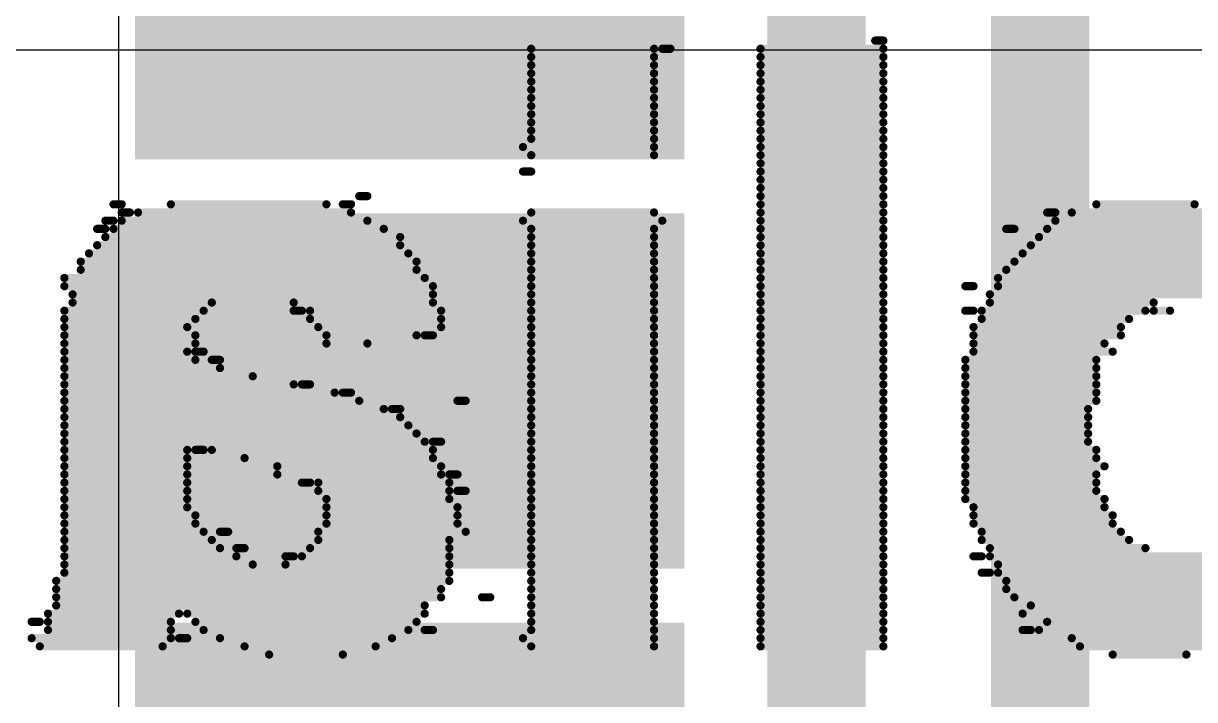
# Model space of a CAD drawing. Header units: inches. Extents: x -5 to 247, y -53 to 67.
# Drawn here: x 22.413 to 26.045, y -20.943 to -18.846 of the extents above; entities that cross this region are included whole.
import ezdxf

# ---------------------------------------------------------------- set-up
doc = ezdxf.new("R2010")
doc.units = ezdxf.units.IN
for name, color, linetype in [('Bottom Layer', 5, 'Continuous'), ('Bottom Overlay', 54, 'Continuous'), ('Top Layer', 1, 'Continuous'), ('Top Paste', 8, 'Continuous'), ('Top Solder', 216, 'Continuous')]:
    doc.layers.add(name, color=color, linetype=linetype)

# ---------------------------------------------------------------- blocks, each defined once
blk = doc.blocks.new('38_SMD_M______72')
at = {"layer": 'Top Layer'}
for points in [[(-2.35, -9.63), (-2.35, -8.13), (-1.45, -8.13), (-1.45, -9.63)], [(-1.08, -9.63), (-1.08, -8.13), (-0.18, -8.13), (-0.18, -9.63)], [(0.19, -9.63), (0.19, -8.13), (1.09, -8.13), (1.09, -9.63)]]:
    blk.add_hatch(color=1, dxfattribs=at).paths.add_polyline_path(points)
at = {"layer": 'Top Paste'}
for points in [[(-2.35, -9.63), (-2.35, -8.13), (-1.45, -8.13), (-1.45, -9.63)], [(-1.08, -9.63), (-1.08, -8.13), (-0.18, -8.13), (-0.18, -9.63)], [(0.19, -9.63), (0.19, -8.13), (1.09, -8.13), (1.09, -9.63)]]:
    blk.add_hatch(color=8, dxfattribs=at).paths.add_polyline_path(points)
at = {"layer": 'Top Solder'}
for points in [[(-2.4516, -9.7316), (-2.4516, -8.0284), (-1.3484, -8.0284), (-1.3484, -9.7316)], [(-1.1816, -9.7316), (-1.1816, -8.0284), (-0.0784, -8.0284), (-0.0784, -9.7316)], [(0.0884, -9.7316), (0.0884, -8.0284), (1.1916, -8.0284), (1.1916, -9.7316)]]:
    blk.add_hatch(color=216, dxfattribs=at).paths.add_polyline_path(points)

msp = doc.modelspace()

# ---------------------------------------------------------------- linework, layer by layer
at = {"layer": 'Bottom Layer'}
msp.add_line((20.8785, -18.928), (27.3733, -18.928), dxfattribs=at)
at = {"layer": 'Bottom Overlay', "const_width": 0.0254}
for points in [[(25.0547, -18.8988), (25.0801, -18.8988)], [(23.9879, -18.9242), (24.3689, -18.9242)], [(24.3943, -18.9242), (24.4197, -18.9242)], [(24.6991, -18.9242), (25.0801, -18.9242)], [(23.9879, -18.9496), (24.3689, -18.9496)], [(24.6991, -18.9496), (25.0801, -18.9496)], [(23.9879, -18.975), (24.3689, -18.975)], [(23.9879, -19.0004), (24.3689, -19.0004)], [(24.6991, -18.975), (25.0801, -18.975)], [(24.6991, -19.0004), (25.0801, -19.0004)], [(23.9879, -19.0258), (24.3689, -19.0258)], [(24.6991, -19.0258), (25.0801, -19.0258)], [(23.9879, -19.0512), (24.3689, -19.0512)], [(23.9879, -19.0766), (24.3689, -19.0766)], [(24.6991, -19.0512), (25.0801, -19.0512)], [(24.6991, -19.0766), (25.0801, -19.0766)], [(23.9879, -19.102), (24.3689, -19.102)], [(24.6991, -19.102), (25.0801, -19.102)], [(23.9879, -19.1274), (24.3689, -19.1274)], [(23.9879, -19.1528), (24.3689, -19.1528)], [(24.6991, -19.1274), (25.0801, -19.1274)], [(24.6991, -19.1528), (25.0801, -19.1528)], [(23.9879, -19.1782), (24.3689, -19.1782)], [(24.6991, -19.1782), (25.0801, -19.1782)], [(23.9879, -19.2036), (24.3689, -19.2036)], [(24.6991, -19.2036), (25.0801, -19.2036)], [(23.9625, -19.229), (24.3689, -19.229)], [(23.9879, -19.2544), (24.3689, -19.2544)], [(24.6991, -19.229), (25.0801, -19.229)], [(24.6991, -19.2544), (25.0801, -19.2544)], [(24.6991, -19.2798), (25.0801, -19.2798)], [(23.9625, -19.3052), (23.9879, -19.3052)], [(24.6991, -19.3052), (25.0801, -19.3052)], [(24.6991, -19.3306), (25.0801, -19.3306)], [(24.6991, -19.356), (25.0801, -19.356)], [(22.6925, -19.4068), (22.7179, -19.4068)], [(22.8703, -19.4068), (23.3529, -19.4068)], [(23.4037, -19.4068), (23.4291, -19.4068)], [(23.4545, -19.3814), (23.4799, -19.3814)], [(24.6991, -19.3814), (25.0801, -19.3814)], [(24.6991, -19.4068), (25.0801, -19.4068)], [(25.7405, -19.4068), (26.0453, -19.4068)], [(22.7179, -19.4322), (22.7433, -19.4322)], [(22.7687, -19.4322), (23.4291, -19.4322)], [(23.9879, -19.4322), (24.3689, -19.4322)], [(24.6991, -19.4322), (25.0801, -19.4322)], [(25.5881, -19.4322), (25.6135, -19.4322)], [(25.6643, -19.4322), (26.1215, -19.4322)], [(22.6671, -19.4576), (22.6925, -19.4576)], [(22.7179, -19.4576), (23.4799, -19.4576)], [(23.9625, -19.4576), (24.3943, -19.4576)], [(24.6991, -19.4576), (25.0801, -19.4576)], [(25.6135, -19.4576), (26.1723, -19.4576)], [(22.6417, -19.483), (22.6671, -19.483)], [(22.6671, -19.5084), (23.5815, -19.5084)], [(22.6925, -19.483), (23.5307, -19.483)], [(23.9879, -19.483), (24.3689, -19.483)], [(23.9879, -19.5084), (24.3689, -19.5084)], [(24.6991, -19.483), (25.0801, -19.483)], [(24.6991, -19.5084), (25.0801, -19.5084)], [(25.4611, -19.483), (25.4865, -19.483)], [(25.5627, -19.5084), (26.2231, -19.5084)], [(25.5881, -19.483), (26.1977, -19.483)], [(22.6417, -19.5338), (23.5815, -19.5338)], [(23.9879, -19.5338), (24.3689, -19.5338)], [(24.6991, -19.5338), (25.0801, -19.5338)], [(25.5373, -19.5338), (26.2739, -19.5338)], [(22.5909, -19.5846), (23.6323, -19.5846)], [(22.6163, -19.5592), (23.6069, -19.5592)], [(23.9879, -19.5592), (24.3689, -19.5592)], [(23.9879, -19.5846), (24.3689, -19.5846)], [(24.6991, -19.5592), (25.0801, -19.5592)], [(24.6991, -19.5846), (25.0801, -19.5846)], [(25.4865, -19.5846), (26.6549, -19.5846)], [(25.5119, -19.5592), (26.6549, -19.5592)], [(22.5909, -19.61), (23.6323, -19.61)], [(23.9879, -19.61), (24.3689, -19.61)], [(24.6991, -19.61), (25.0801, -19.61)], [(25.4611, -19.61), (26.6549, -19.61)], [(22.5401, -19.6354), (23.6577, -19.6354)], [(22.5401, -19.6608), (23.6831, -19.6608)], [(23.9879, -19.6354), (24.3689, -19.6354)], [(23.9879, -19.6608), (24.3689, -19.6608)], [(24.6991, -19.6354), (25.0801, -19.6354)], [(24.6991, -19.6608), (25.0801, -19.6608)], [(25.3341, -19.6608), (25.3595, -19.6608)], [(25.4357, -19.6354), (26.6549, -19.6354)], [(25.4357, -19.6608), (26.6549, -19.6608)], [(22.5655, -19.6862), (23.6831, -19.6862)], [(23.9879, -19.6862), (24.3689, -19.6862)], [(24.6991, -19.6862), (25.0801, -19.6862)], [(25.4103, -19.6862), (26.6549, -19.6862)], [(22.5655, -19.7116), (22.9973, -19.7116)], [(23.2513, -19.7116), (23.6831, -19.7116)], [(23.9879, -19.7116), (24.3689, -19.7116)], [(24.6991, -19.7116), (25.0801, -19.7116)], [(25.4103, -19.7116), (25.9183, -19.7116)], [(22.5401, -19.737), (22.9719, -19.737)], [(22.5401, -19.7624), (22.9465, -19.7624)], [(23.2513, -19.737), (23.2767, -19.737)], [(23.3021, -19.737), (23.7085, -19.737)], [(23.3021, -19.7624), (23.7085, -19.7624)], [(23.9879, -19.737), (24.3689, -19.737)], [(23.9879, -19.7624), (24.3689, -19.7624)], [(24.6991, -19.737), (25.0801, -19.737)], [(24.6991, -19.7624), (25.0801, -19.7624)], [(25.3341, -19.737), (25.3595, -19.737)], [(25.3849, -19.737), (25.8929, -19.737)], [(25.3849, -19.7624), (25.8421, -19.7624)], [(25.9183, -19.737), (25.9691, -19.737)], [(22.5401, -19.7878), (22.9211, -19.7878)], [(23.3275, -19.7878), (23.7085, -19.7878)], [(23.9879, -19.7878), (24.3689, -19.7878)], [(24.6991, -19.7878), (25.0801, -19.7878)], [(25.3595, -19.7878), (25.8167, -19.7878)], [(22.5401, -19.8132), (22.9465, -19.8132)], [(22.5401, -19.8386), (22.9465, -19.8386)], [(23.3529, -19.8132), (23.6323, -19.8132)], [(23.3529, -19.8386), (23.4799, -19.8386)], [(23.6577, -19.8132), (23.6831, -19.8132)], [(23.9879, -19.8132), (24.3689, -19.8132)], [(23.9879, -19.8386), (24.3689, -19.8386)], [(24.6991, -19.8132), (25.0801, -19.8132)], [(24.6991, -19.8386), (25.0801, -19.8386)], [(25.3595, -19.8132), (25.8167, -19.8132)], [(25.3595, -19.8386), (25.7659, -19.8386)], [(22.5401, -19.864), (22.9211, -19.864)], [(22.9465, -19.864), (22.9719, -19.864)], [(23.9879, -19.864), (24.3689, -19.864)], [(24.6991, -19.864), (25.0801, -19.864)], [(25.3595, -19.864), (25.7913, -19.864)], [(22.5401, -19.8894), (22.9465, -19.8894)], [(22.5401, -19.9148), (23.0227, -19.9148)], [(22.9973, -19.8894), (23.0227, -19.8894)], [(23.9879, -19.8894), (24.3689, -19.8894)], [(23.9879, -19.9148), (24.3689, -19.9148)], [(24.6991, -19.8894), (25.0801, -19.8894)], [(24.6991, -19.9148), (25.0801, -19.9148)], [(25.3341, -19.8894), (25.7405, -19.8894)], [(25.3341, -19.9148), (25.7405, -19.9148)], [(22.5401, -19.9402), (23.1243, -19.9402)], [(23.9879, -19.9402), (24.3689, -19.9402)], [(24.6991, -19.9402), (25.0801, -19.9402)], [(25.3341, -19.9402), (25.7405, -19.9402)], [(22.5401, -19.9656), (23.2513, -19.9656)], [(23.2767, -19.9656), (23.3021, -19.9656)], [(23.9879, -19.9656), (24.3689, -19.9656)], [(24.6991, -19.9656), (25.0801, -19.9656)], [(25.3341, -19.9656), (25.7405, -19.9656)], [(22.5401, -19.991), (23.3783, -19.991)], [(22.5401, -20.0164), (23.4545, -20.0164)], [(23.4037, -19.991), (23.4291, -19.991)], [(23.7593, -20.0164), (23.7847, -20.0164)], [(23.9879, -19.991), (24.3689, -19.991)], [(23.9879, -20.0164), (24.3689, -20.0164)], [(24.6991, -19.991), (25.0801, -19.991)], [(24.6991, -20.0164), (25.0801, -20.0164)], [(25.3341, -19.991), (25.7405, -19.991)], [(25.3341, -20.0164), (25.7405, -20.0164)], [(22.5401, -20.0418), (23.5307, -20.0418)], [(23.5561, -20.0418), (23.5815, -20.0418)], [(23.9879, -20.0418), (24.3689, -20.0418)], [(24.6991, -20.0418), (25.0801, -20.0418)], [(25.3341, -20.0418), (25.7151, -20.0418)], [(22.5401, -20.0672), (23.5815, -20.0672)], [(22.5401, -20.0926), (23.6069, -20.0926)], [(23.9879, -20.0672), (24.3689, -20.0672)], [(23.9879, -20.0926), (24.3689, -20.0926)], [(24.6991, -20.0672), (25.0801, -20.0672)], [(24.6991, -20.0926), (25.0801, -20.0926)], [(25.3341, -20.0672), (25.7151, -20.0672)], [(25.3341, -20.0926), (25.7151, -20.0926)], [(22.5401, -20.118), (23.6323, -20.118)], [(23.9879, -20.118), (24.3689, -20.118)], [(24.6991, -20.118), (25.0801, -20.118)], [(25.3341, -20.118), (25.7151, -20.118)], [(22.5401, -20.1434), (23.6577, -20.1434)], [(22.5401, -20.1688), (22.9211, -20.1688)], [(22.9465, -20.1688), (22.9719, -20.1688)], [(22.9973, -20.1688), (23.6831, -20.1688)], [(23.6831, -20.1434), (23.7085, -20.1434)], [(23.9879, -20.1434), (24.3689, -20.1434)], [(23.9879, -20.1688), (24.3689, -20.1688)], [(24.6991, -20.1434), (25.0801, -20.1434)], [(24.6991, -20.1688), (25.0801, -20.1688)], [(25.3341, -20.1434), (25.7151, -20.1434)], [(25.3341, -20.1688), (25.7405, -20.1688)], [(22.5401, -20.1942), (22.9211, -20.1942)], [(23.0989, -20.1942), (23.6831, -20.1942)], [(23.9879, -20.1942), (24.3689, -20.1942)], [(24.6991, -20.1942), (25.0801, -20.1942)], [(25.3341, -20.1942), (25.7405, -20.1942)], [(22.5401, -20.2196), (22.9211, -20.2196)], [(23.2005, -20.2196), (23.7085, -20.2196)], [(23.9879, -20.2196), (24.3689, -20.2196)], [(24.6991, -20.2196), (25.0801, -20.2196)], [(25.3341, -20.2196), (25.7659, -20.2196)], [(22.5401, -20.245), (22.9211, -20.245)], [(22.5401, -20.2704), (22.9211, -20.2704)], [(23.2005, -20.245), (23.7085, -20.245)], [(23.2767, -20.2704), (23.3021, -20.2704)], [(23.3275, -20.2704), (23.7339, -20.2704)], [(23.7339, -20.245), (23.7593, -20.245)], [(23.9879, -20.245), (24.3689, -20.245)], [(23.9879, -20.2704), (24.3689, -20.2704)], [(24.6991, -20.245), (25.0801, -20.245)], [(24.6991, -20.2704), (25.0801, -20.2704)], [(25.3341, -20.245), (25.7405, -20.245)], [(25.3341, -20.2704), (25.7405, -20.2704)], [(22.5401, -20.2958), (22.9211, -20.2958)], [(23.3275, -20.2958), (23.7339, -20.2958)], [(23.7593, -20.2958), (23.7847, -20.2958)], [(23.9879, -20.2958), (24.3689, -20.2958)], [(24.6991, -20.2958), (25.0801, -20.2958)], [(25.3341, -20.2958), (25.7405, -20.2958)], [(22.5401, -20.3212), (22.9211, -20.3212)], [(22.5401, -20.3466), (22.9211, -20.3466)], [(23.3529, -20.3212), (23.7339, -20.3212)], [(23.3529, -20.3466), (23.7593, -20.3466)], [(23.9879, -20.3212), (24.3689, -20.3212)], [(23.9879, -20.3466), (24.3689, -20.3466)], [(24.6991, -20.3212), (25.0801, -20.3212)], [(24.6991, -20.3466), (25.0801, -20.3466)], [(25.3341, -20.3212), (25.7659, -20.3212)], [(25.3595, -20.3466), (25.7659, -20.3466)], [(22.5401, -20.372), (22.9465, -20.372)], [(23.3529, -20.372), (23.7593, -20.372)], [(23.9879, -20.372), (24.3689, -20.372)], [(24.6991, -20.372), (25.0801, -20.372)], [(25.3595, -20.372), (25.7913, -20.372)], [(22.5401, -20.3974), (22.9465, -20.3974)], [(22.5401, -20.4228), (22.9719, -20.4228)], [(23.0227, -20.4228), (23.0481, -20.4228)], [(23.3275, -20.4228), (23.7847, -20.4228)], [(23.3529, -20.3974), (23.7593, -20.3974)], [(23.9879, -20.3974), (24.3689, -20.3974)], [(23.9879, -20.4228), (24.3689, -20.4228)], [(24.6991, -20.3974), (25.0801, -20.3974)], [(24.6991, -20.4228), (25.0801, -20.4228)], [(25.3595, -20.3974), (25.7913, -20.3974)], [(25.3849, -20.4228), (25.8167, -20.4228)], [(22.5401, -20.4482), (22.9973, -20.4482)], [(23.3275, -20.4482), (23.7339, -20.4482)], [(23.9879, -20.4482), (24.3689, -20.4482)], [(24.6991, -20.4482), (25.0801, -20.4482)], [(25.3849, -20.4482), (25.8421, -20.4482)], [(22.5401, -20.4736), (23.0227, -20.4736)], [(23.0735, -20.4736), (23.0989, -20.4736)], [(23.3021, -20.4736), (23.7339, -20.4736)], [(23.9879, -20.4736), (24.3689, -20.4736)], [(24.6991, -20.4736), (25.0801, -20.4736)], [(25.4103, -20.4736), (25.8929, -20.4736)], [(22.5401, -20.499), (23.0735, -20.499)], [(22.5401, -20.5244), (23.1243, -20.5244)], [(23.2259, -20.499), (23.2513, -20.499)], [(23.2259, -20.5244), (23.7339, -20.5244)], [(23.2767, -20.499), (23.7339, -20.499)], [(23.9879, -20.499), (24.3689, -20.499)], [(23.9879, -20.5244), (24.3689, -20.5244)], [(24.6991, -20.499), (25.0801, -20.499)], [(24.6991, -20.5244), (25.0801, -20.5244)], [(25.3595, -20.499), (25.3849, -20.499)], [(25.4103, -20.499), (26.6549, -20.499)], [(25.4357, -20.5244), (26.6549, -20.5244)], [(22.5401, -20.5498), (23.7339, -20.5498)], [(23.9879, -20.5498), (24.3689, -20.5498)], [(24.6991, -20.5498), (25.0801, -20.5498)], [(25.3849, -20.5498), (25.4103, -20.5498)], [(25.4357, -20.5498), (26.6549, -20.5498)], [(22.5147, -20.5752), (23.7339, -20.5752)], [(22.5147, -20.6006), (23.7085, -20.6006)], [(23.9879, -20.5752), (24.3689, -20.5752)], [(23.9879, -20.6006), (24.3689, -20.6006)], [(24.6991, -20.5752), (25.0801, -20.5752)], [(24.6991, -20.6006), (25.0801, -20.6006)], [(25.4611, -20.5752), (26.6549, -20.5752)], [(25.4611, -20.6006), (26.6549, -20.6006)], [(22.5147, -20.626), (23.7085, -20.626)], [(23.8355, -20.626), (23.8609, -20.626)], [(23.9879, -20.626), (24.3689, -20.626)], [(24.6991, -20.626), (25.0801, -20.626)], [(25.4865, -20.626), (26.6549, -20.626)], [(22.4893, -20.6768), (22.8957, -20.6768)], [(22.5147, -20.6514), (23.6577, -20.6514)], [(22.9211, -20.6768), (23.6577, -20.6768)], [(23.9879, -20.6514), (24.3689, -20.6514)], [(23.9879, -20.6768), (24.3689, -20.6768)], [(24.6991, -20.6514), (25.0801, -20.6514)], [(24.6991, -20.6768), (25.0801, -20.6768)], [(25.5119, -20.6768), (26.2485, -20.6768)], [(25.5373, -20.6514), (26.6549, -20.6514)], [(22.4385, -20.7022), (22.4639, -20.7022)], [(22.4893, -20.7022), (22.8703, -20.7022)], [(22.9465, -20.7022), (23.6323, -20.7022)], [(23.9879, -20.7022), (24.3689, -20.7022)], [(24.6991, -20.7022), (25.0801, -20.7022)], [(25.5881, -20.7022), (26.2231, -20.7022)], [(22.4893, -20.7276), (22.8703, -20.7276)], [(22.9719, -20.7276), (23.6069, -20.7276)], [(23.6577, -20.7276), (23.6831, -20.7276)], [(23.9879, -20.7276), (24.3689, -20.7276)], [(24.6991, -20.7276), (25.0801, -20.7276)], [(25.5119, -20.7276), (25.5373, -20.7276)], [(25.5627, -20.7276), (26.1723, -20.7276)], [(22.4385, -20.753), (22.8703, -20.753)], [(22.4639, -20.7784), (22.8449, -20.7784)], [(22.8957, -20.753), (22.9211, -20.753)], [(23.0227, -20.753), (23.5561, -20.753)], [(23.0989, -20.7784), (23.5053, -20.7784)], [(23.9625, -20.753), (24.3689, -20.753)], [(23.9879, -20.7784), (24.3689, -20.7784)], [(24.6991, -20.753), (25.0801, -20.753)], [(24.6991, -20.7784), (25.0801, -20.7784)], [(25.6643, -20.753), (26.1469, -20.753)], [(25.6897, -20.7784), (26.0961, -20.7784)], [(23.1751, -20.8038), (23.4037, -20.8038)], [(25.7913, -20.8038), (26.0199, -20.8038)]]:
    msp.add_lwpolyline(points, dxfattribs=at)
at = {"layer": 'Bottom Overlay', "const_width": 0.0127}
for points in [[(25.0483, -18.8988, 1), (25.061, -18.8988, 1)], [(25.0737, -18.8988, 1), (25.0864, -18.8988, 1)], [(23.9815, -18.9242, 1), (23.9942, -18.9242, 1)], [(24.3625, -18.9242, 1), (24.3752, -18.9242, 1)], [(24.3879, -18.9242, 1), (24.4006, -18.9242, 1)], [(24.4133, -18.9242, 1), (24.426, -18.9242, 1)], [(24.6927, -18.9242, 1), (24.7054, -18.9242, 1)], [(25.0737, -18.9242, 1), (25.0864, -18.9242, 1)], [(23.9815, -18.9496, 1), (23.9942, -18.9496, 1)], [(24.3625, -18.9496, 1), (24.3752, -18.9496, 1)], [(24.6927, -18.9496, 1), (24.7054, -18.9496, 1)], [(25.0737, -18.9496, 1), (25.0864, -18.9496, 1)], [(23.9815, -18.975, 1), (23.9942, -18.975, 1)], [(23.9815, -19.0004, 1), (23.9942, -19.0004, 1)], [(24.3625, -18.975, 1), (24.3752, -18.975, 1)], [(24.3625, -19.0004, 1), (24.3752, -19.0004, 1)], [(24.6927, -18.975, 1), (24.7054, -18.975, 1)], [(24.6927, -19.0004, 1), (24.7054, -19.0004, 1)], [(25.0737, -18.975, 1), (25.0864, -18.975, 1)], [(25.0737, -19.0004, 1), (25.0864, -19.0004, 1)], [(23.9815, -19.0258, 1), (23.9942, -19.0258, 1)], [(24.3625, -19.0258, 1), (24.3752, -19.0258, 1)], [(24.6927, -19.0258, 1), (24.7054, -19.0258, 1)], [(25.0737, -19.0258, 1), (25.0864, -19.0258, 1)], [(23.9815, -19.0512, 1), (23.9942, -19.0512, 1)], [(23.9815, -19.0766, 1), (23.9942, -19.0766, 1)], [(24.3625, -19.0512, 1), (24.3752, -19.0512, 1)], [(24.3625, -19.0766, 1), (24.3752, -19.0766, 1)], [(24.6927, -19.0512, 1), (24.7054, -19.0512, 1)], [(24.6927, -19.0766, 1), (24.7054, -19.0766, 1)], [(25.0737, -19.0512, 1), (25.0864, -19.0512, 1)], [(25.0737, -19.0766, 1), (25.0864, -19.0766, 1)], [(23.9815, -19.102, 1), (23.9942, -19.102, 1)], [(24.3625, -19.102, 1), (24.3752, -19.102, 1)], [(24.6927, -19.102, 1), (24.7054, -19.102, 1)], [(25.0737, -19.102, 1), (25.0864, -19.102, 1)], [(23.9815, -19.1274, 1), (23.9942, -19.1274, 1)], [(23.9815, -19.1528, 1), (23.9942, -19.1528, 1)], [(24.3625, -19.1274, 1), (24.3752, -19.1274, 1)], [(24.3625, -19.1528, 1), (24.3752, -19.1528, 1)], [(24.6927, -19.1274, 1), (24.7054, -19.1274, 1)], [(24.6927, -19.1528, 1), (24.7054, -19.1528, 1)], [(25.0737, -19.1274, 1), (25.0864, -19.1274, 1)], [(25.0737, -19.1528, 1), (25.0864, -19.1528, 1)], [(23.9815, -19.1782, 1), (23.9942, -19.1782, 1)], [(24.3625, -19.1782, 1), (24.3752, -19.1782, 1)], [(24.6927, -19.1782, 1), (24.7054, -19.1782, 1)], [(25.0737, -19.1782, 1), (25.0864, -19.1782, 1)], [(23.9815, -19.2036, 1), (23.9942, -19.2036, 1)], [(24.3625, -19.2036, 1), (24.3752, -19.2036, 1)], [(24.6927, -19.2036, 1), (24.7054, -19.2036, 1)], [(25.0737, -19.2036, 1), (25.0864, -19.2036, 1)], [(23.9561, -19.229, 1), (23.9688, -19.229, 1)], [(23.9815, -19.2544, 1), (23.9942, -19.2544, 1)], [(24.3625, -19.229, 1), (24.3752, -19.229, 1)], [(24.3625, -19.2544, 1), (24.3752, -19.2544, 1)], [(24.6927, -19.229, 1), (24.7054, -19.229, 1)], [(24.6927, -19.2544, 1), (24.7054, -19.2544, 1)], [(25.0737, -19.229, 1), (25.0864, -19.229, 1)], [(25.0737, -19.2544, 1), (25.0864, -19.2544, 1)], [(24.6927, -19.2798, 1), (24.7054, -19.2798, 1)], [(25.0737, -19.2798, 1), (25.0864, -19.2798, 1)], [(23.9561, -19.3052, 1), (23.9688, -19.3052, 1)], [(23.9815, -19.3052, 1), (23.9942, -19.3052, 1)], [(24.6927, -19.3052, 1), (24.7054, -19.3052, 1)], [(24.6927, -19.3306, 1), (24.7054, -19.3306, 1)], [(25.0737, -19.3052, 1), (25.0864, -19.3052, 1)], [(25.0737, -19.3306, 1), (25.0864, -19.3306, 1)], [(24.6927, -19.356, 1), (24.7054, -19.356, 1)], [(25.0737, -19.356, 1), (25.0864, -19.356, 1)], [(22.6861, -19.4068, 1), (22.6988, -19.4068, 1)], [(22.7115, -19.4068, 1), (22.7242, -19.4068, 1)], [(22.8639, -19.4068, 1), (22.8766, -19.4068, 1)], [(23.3465, -19.4068, 1), (23.3592, -19.4068, 1)], [(23.3973, -19.4068, 1), (23.41, -19.4068, 1)], [(23.4227, -19.4068, 1), (23.4354, -19.4068, 1)], [(23.4481, -19.3814, 1), (23.4608, -19.3814, 1)], [(23.4735, -19.3814, 1), (23.4862, -19.3814, 1)], [(24.6927, -19.3814, 1), (24.7054, -19.3814, 1)], [(24.6927, -19.4068, 1), (24.7054, -19.4068, 1)], [(25.0737, -19.3814, 1), (25.0864, -19.3814, 1)], [(25.0737, -19.4068, 1), (25.0864, -19.4068, 1)], [(25.7341, -19.4068, 1), (25.7468, -19.4068, 1)], [(26.0389, -19.4068, 1), (26.0516, -19.4068, 1)], [(22.7115, -19.4322, 1), (22.7242, -19.4322, 1)], [(22.7369, -19.4322, 1), (22.7496, -19.4322, 1)], [(22.7623, -19.4322, 1), (22.775, -19.4322, 1)], [(23.4227, -19.4322, 1), (23.4354, -19.4322, 1)], [(23.9815, -19.4322, 1), (23.9942, -19.4322, 1)], [(24.3625, -19.4322, 1), (24.3752, -19.4322, 1)], [(24.6927, -19.4322, 1), (24.7054, -19.4322, 1)], [(25.0737, -19.4322, 1), (25.0864, -19.4322, 1)], [(25.5817, -19.4322, 1), (25.5944, -19.4322, 1)], [(25.6071, -19.4322, 1), (25.6198, -19.4322, 1)], [(25.6579, -19.4322, 1), (25.6706, -19.4322, 1)], [(22.6607, -19.4576, 1), (22.6734, -19.4576, 1)], [(22.6861, -19.4576, 1), (22.6988, -19.4576, 1)], [(22.7115, -19.4576, 1), (22.7242, -19.4576, 1)], [(23.4735, -19.4576, 1), (23.4862, -19.4576, 1)], [(23.9561, -19.4576, 1), (23.9688, -19.4576, 1)], [(24.3879, -19.4576, 1), (24.4006, -19.4576, 1)], [(24.6927, -19.4576, 1), (24.7054, -19.4576, 1)], [(25.0737, -19.4576, 1), (25.0864, -19.4576, 1)], [(25.6071, -19.4576, 1), (25.6198, -19.4576, 1)], [(22.6353, -19.483, 1), (22.648, -19.483, 1)], [(22.6607, -19.483, 1), (22.6734, -19.483, 1)], [(22.6607, -19.5084, 1), (22.6734, -19.5084, 1)], [(22.6861, -19.483, 1), (22.6988, -19.483, 1)], [(23.5243, -19.483, 1), (23.537, -19.483, 1)], [(23.5751, -19.5084, 1), (23.5878, -19.5084, 1)], [(23.9815, -19.483, 1), (23.9942, -19.483, 1)], [(23.9815, -19.5084, 1), (23.9942, -19.5084, 1)], [(24.3625, -19.483, 1), (24.3752, -19.483, 1)], [(24.3625, -19.5084, 1), (24.3752, -19.5084, 1)], [(24.6927, -19.483, 1), (24.7054, -19.483, 1)], [(24.6927, -19.5084, 1), (24.7054, -19.5084, 1)], [(25.0737, -19.483, 1), (25.0864, -19.483, 1)], [(25.0737, -19.5084, 1), (25.0864, -19.5084, 1)], [(25.4547, -19.483, 1), (25.4674, -19.483, 1)], [(25.4801, -19.483, 1), (25.4928, -19.483, 1)], [(25.5563, -19.5084, 1), (25.569, -19.5084, 1)], [(25.5817, -19.483, 1), (25.5944, -19.483, 1)], [(22.6353, -19.5338, 1), (22.648, -19.5338, 1)], [(23.5751, -19.5338, 1), (23.5878, -19.5338, 1)], [(23.9815, -19.5338, 1), (23.9942, -19.5338, 1)], [(24.3625, -19.5338, 1), (24.3752, -19.5338, 1)], [(24.6927, -19.5338, 1), (24.7054, -19.5338, 1)], [(25.0737, -19.5338, 1), (25.0864, -19.5338, 1)], [(25.5309, -19.5338, 1), (25.5436, -19.5338, 1)], [(22.5845, -19.5846, 1), (22.5972, -19.5846, 1)], [(22.6099, -19.5592, 1), (22.6226, -19.5592, 1)], [(23.6005, -19.5592, 1), (23.6132, -19.5592, 1)], [(23.6259, -19.5846, 1), (23.6386, -19.5846, 1)], [(23.9815, -19.5592, 1), (23.9942, -19.5592, 1)], [(23.9815, -19.5846, 1), (23.9942, -19.5846, 1)], [(24.3625, -19.5592, 1), (24.3752, -19.5592, 1)], [(24.3625, -19.5846, 1), (24.3752, -19.5846, 1)], [(24.6927, -19.5592, 1), (24.7054, -19.5592, 1)], [(24.6927, -19.5846, 1), (24.7054, -19.5846, 1)], [(25.0737, -19.5592, 1), (25.0864, -19.5592, 1)], [(25.0737, -19.5846, 1), (25.0864, -19.5846, 1)], [(25.4801, -19.5846, 1), (25.4928, -19.5846, 1)], [(25.5055, -19.5592, 1), (25.5182, -19.5592, 1)], [(22.5845, -19.61, 1), (22.5972, -19.61, 1)], [(23.6259, -19.61, 1), (23.6386, -19.61, 1)], [(23.9815, -19.61, 1), (23.9942, -19.61, 1)], [(24.3625, -19.61, 1), (24.3752, -19.61, 1)], [(24.6927, -19.61, 1), (24.7054, -19.61, 1)], [(25.0737, -19.61, 1), (25.0864, -19.61, 1)], [(25.4547, -19.61, 1), (25.4674, -19.61, 1)], [(22.5337, -19.6354, 1), (22.5464, -19.6354, 1)], [(22.5337, -19.6608, 1), (22.5464, -19.6608, 1)], [(23.6513, -19.6354, 1), (23.664, -19.6354, 1)], [(23.6767, -19.6608, 1), (23.6894, -19.6608, 1)], [(23.9815, -19.6354, 1), (23.9942, -19.6354, 1)], [(23.9815, -19.6608, 1), (23.9942, -19.6608, 1)], [(24.3625, -19.6354, 1), (24.3752, -19.6354, 1)], [(24.3625, -19.6608, 1), (24.3752, -19.6608, 1)], [(24.6927, -19.6354, 1), (24.7054, -19.6354, 1)], [(24.6927, -19.6608, 1), (24.7054, -19.6608, 1)], [(25.0737, -19.6354, 1), (25.0864, -19.6354, 1)], [(25.0737, -19.6608, 1), (25.0864, -19.6608, 1)], [(25.3277, -19.6608, 1), (25.3404, -19.6608, 1)], [(25.3531, -19.6608, 1), (25.3658, -19.6608, 1)], [(25.4293, -19.6354, 1), (25.442, -19.6354, 1)], [(25.4293, -19.6608, 1), (25.442, -19.6608, 1)], [(22.5591, -19.6862, 1), (22.5718, -19.6862, 1)], [(23.6767, -19.6862, 1), (23.6894, -19.6862, 1)], [(23.9815, -19.6862, 1), (23.9942, -19.6862, 1)], [(24.3625, -19.6862, 1), (24.3752, -19.6862, 1)], [(24.6927, -19.6862, 1), (24.7054, -19.6862, 1)], [(25.0737, -19.6862, 1), (25.0864, -19.6862, 1)], [(25.4039, -19.6862, 1), (25.4166, -19.6862, 1)], [(22.5591, -19.7116, 1), (22.5718, -19.7116, 1)], [(22.9909, -19.7116, 1), (23.0036, -19.7116, 1)], [(23.2449, -19.7116, 1), (23.2576, -19.7116, 1)], [(23.6767, -19.7116, 1), (23.6894, -19.7116, 1)], [(23.9815, -19.7116, 1), (23.9942, -19.7116, 1)], [(24.3625, -19.7116, 1), (24.3752, -19.7116, 1)], [(24.6927, -19.7116, 1), (24.7054, -19.7116, 1)], [(25.0737, -19.7116, 1), (25.0864, -19.7116, 1)], [(25.4039, -19.7116, 1), (25.4166, -19.7116, 1)], [(25.9119, -19.7116, 1), (25.9246, -19.7116, 1)], [(22.5337, -19.737, 1), (22.5464, -19.737, 1)], [(22.5337, -19.7624, 1), (22.5464, -19.7624, 1)], [(22.9401, -19.7624, 1), (22.9528, -19.7624, 1)], [(22.9655, -19.737, 1), (22.9782, -19.737, 1)], [(23.2449, -19.737, 1), (23.2576, -19.737, 1)], [(23.2703, -19.737, 1), (23.283, -19.737, 1)], [(23.2957, -19.737, 1), (23.3084, -19.737, 1)], [(23.2957, -19.7624, 1), (23.3084, -19.7624, 1)], [(23.7021, -19.737, 1), (23.7148, -19.737, 1)], [(23.7021, -19.7624, 1), (23.7148, -19.7624, 1)], [(23.9815, -19.737, 1), (23.9942, -19.737, 1)], [(23.9815, -19.7624, 1), (23.9942, -19.7624, 1)], [(24.3625, -19.737, 1), (24.3752, -19.737, 1)], [(24.3625, -19.7624, 1), (24.3752, -19.7624, 1)], [(24.6927, -19.737, 1), (24.7054, -19.737, 1)], [(24.6927, -19.7624, 1), (24.7054, -19.7624, 1)], [(25.0737, -19.737, 1), (25.0864, -19.737, 1)], [(25.0737, -19.7624, 1), (25.0864, -19.7624, 1)], [(25.3277, -19.737, 1), (25.3404, -19.737, 1)], [(25.3531, -19.737, 1), (25.3658, -19.737, 1)], [(25.3785, -19.737, 1), (25.3912, -19.737, 1)], [(25.3785, -19.7624, 1), (25.3912, -19.7624, 1)], [(25.8357, -19.7624, 1), (25.8484, -19.7624, 1)], [(25.8865, -19.737, 1), (25.8992, -19.737, 1)], [(25.9119, -19.737, 1), (25.9246, -19.737, 1)], [(25.9627, -19.737, 1), (25.9754, -19.737, 1)], [(22.5337, -19.7878, 1), (22.5464, -19.7878, 1)], [(22.9147, -19.7878, 1), (22.9274, -19.7878, 1)], [(23.3211, -19.7878, 1), (23.3338, -19.7878, 1)], [(23.7021, -19.7878, 1), (23.7148, -19.7878, 1)], [(23.9815, -19.7878, 1), (23.9942, -19.7878, 1)], [(24.3625, -19.7878, 1), (24.3752, -19.7878, 1)], [(24.6927, -19.7878, 1), (24.7054, -19.7878, 1)], [(25.0737, -19.7878, 1), (25.0864, -19.7878, 1)], [(25.3531, -19.7878, 1), (25.3658, -19.7878, 1)], [(25.8103, -19.7878, 1), (25.823, -19.7878, 1)], [(22.5337, -19.8132, 1), (22.5464, -19.8132, 1)], [(22.5337, -19.8386, 1), (22.5464, -19.8386, 1)], [(22.9401, -19.8132, 1), (22.9528, -19.8132, 1)], [(22.9401, -19.8386, 1), (22.9528, -19.8386, 1)], [(23.3465, -19.8132, 1), (23.3592, -19.8132, 1)], [(23.3465, -19.8386, 1), (23.3592, -19.8386, 1)], [(23.4735, -19.8386, 1), (23.4862, -19.8386, 1)], [(23.6259, -19.8132, 1), (23.6386, -19.8132, 1)], [(23.6513, -19.8132, 1), (23.664, -19.8132, 1)], [(23.6767, -19.8132, 1), (23.6894, -19.8132, 1)], [(23.9815, -19.8132, 1), (23.9942, -19.8132, 1)], [(23.9815, -19.8386, 1), (23.9942, -19.8386, 1)], [(24.3625, -19.8132, 1), (24.3752, -19.8132, 1)], [(24.3625, -19.8386, 1), (24.3752, -19.8386, 1)], [(24.6927, -19.8132, 1), (24.7054, -19.8132, 1)], [(24.6927, -19.8386, 1), (24.7054, -19.8386, 1)], [(25.0737, -19.8132, 1), (25.0864, -19.8132, 1)], [(25.0737, -19.8386, 1), (25.0864, -19.8386, 1)], [(25.3531, -19.8132, 1), (25.3658, -19.8132, 1)], [(25.3531, -19.8386, 1), (25.3658, -19.8386, 1)], [(25.7595, -19.8386, 1), (25.7722, -19.8386, 1)], [(25.8103, -19.8132, 1), (25.823, -19.8132, 1)], [(22.5337, -19.864, 1), (22.5464, -19.864, 1)], [(22.9147, -19.864, 1), (22.9274, -19.864, 1)], [(22.9401, -19.864, 1), (22.9528, -19.864, 1)], [(22.9655, -19.864, 1), (22.9782, -19.864, 1)], [(23.9815, -19.864, 1), (23.9942, -19.864, 1)], [(24.3625, -19.864, 1), (24.3752, -19.864, 1)], [(24.6927, -19.864, 1), (24.7054, -19.864, 1)], [(25.0737, -19.864, 1), (25.0864, -19.864, 1)], [(25.3531, -19.864, 1), (25.3658, -19.864, 1)], [(25.7849, -19.864, 1), (25.7976, -19.864, 1)], [(22.5337, -19.8894, 1), (22.5464, -19.8894, 1)], [(22.5337, -19.9148, 1), (22.5464, -19.9148, 1)], [(22.9401, -19.8894, 1), (22.9528, -19.8894, 1)], [(22.9909, -19.8894, 1), (23.0036, -19.8894, 1)], [(23.0163, -19.8894, 1), (23.029, -19.8894, 1)], [(23.0163, -19.9148, 1), (23.029, -19.9148, 1)], [(23.9815, -19.8894, 1), (23.9942, -19.8894, 1)], [(23.9815, -19.9148, 1), (23.9942, -19.9148, 1)], [(24.3625, -19.8894, 1), (24.3752, -19.8894, 1)], [(24.3625, -19.9148, 1), (24.3752, -19.9148, 1)], [(24.6927, -19.8894, 1), (24.7054, -19.8894, 1)], [(24.6927, -19.9148, 1), (24.7054, -19.9148, 1)], [(25.0737, -19.8894, 1), (25.0864, -19.8894, 1)], [(25.0737, -19.9148, 1), (25.0864, -19.9148, 1)], [(25.3277, -19.8894, 1), (25.3404, -19.8894, 1)], [(25.3277, -19.9148, 1), (25.3404, -19.9148, 1)], [(25.7341, -19.8894, 1), (25.7468, -19.8894, 1)], [(25.7341, -19.9148, 1), (25.7468, -19.9148, 1)], [(22.5337, -19.9402, 1), (22.5464, -19.9402, 1)], [(23.1179, -19.9402, 1), (23.1306, -19.9402, 1)], [(23.9815, -19.9402, 1), (23.9942, -19.9402, 1)], [(24.3625, -19.9402, 1), (24.3752, -19.9402, 1)], [(24.6927, -19.9402, 1), (24.7054, -19.9402, 1)], [(25.0737, -19.9402, 1), (25.0864, -19.9402, 1)], [(25.3277, -19.9402, 1), (25.3404, -19.9402, 1)], [(25.7341, -19.9402, 1), (25.7468, -19.9402, 1)], [(22.5337, -19.9656, 1), (22.5464, -19.9656, 1)], [(23.2449, -19.9656, 1), (23.2576, -19.9656, 1)], [(23.2703, -19.9656, 1), (23.283, -19.9656, 1)], [(23.2957, -19.9656, 1), (23.3084, -19.9656, 1)], [(23.9815, -19.9656, 1), (23.9942, -19.9656, 1)], [(24.3625, -19.9656, 1), (24.3752, -19.9656, 1)], [(24.6927, -19.9656, 1), (24.7054, -19.9656, 1)], [(25.0737, -19.9656, 1), (25.0864, -19.9656, 1)], [(25.3277, -19.9656, 1), (25.3404, -19.9656, 1)], [(25.7341, -19.9656, 1), (25.7468, -19.9656, 1)], [(22.5337, -19.991, 1), (22.5464, -19.991, 1)], [(22.5337, -20.0164, 1), (22.5464, -20.0164, 1)], [(23.3719, -19.991, 1), (23.3846, -19.991, 1)], [(23.3973, -19.991, 1), (23.41, -19.991, 1)], [(23.4227, -19.991, 1), (23.4354, -19.991, 1)], [(23.4481, -20.0164, 1), (23.4608, -20.0164, 1)], [(23.7529, -20.0164, 1), (23.7656, -20.0164, 1)], [(23.7783, -20.0164, 1), (23.791, -20.0164, 1)], [(23.9815, -19.991, 1), (23.9942, -19.991, 1)], [(23.9815, -20.0164, 1), (23.9942, -20.0164, 1)], [(24.3625, -19.991, 1), (24.3752, -19.991, 1)], [(24.3625, -20.0164, 1), (24.3752, -20.0164, 1)], [(24.6927, -19.991, 1), (24.7054, -19.991, 1)], [(24.6927, -20.0164, 1), (24.7054, -20.0164, 1)], [(25.0737, -19.991, 1), (25.0864, -19.991, 1)], [(25.0737, -20.0164, 1), (25.0864, -20.0164, 1)], [(25.3277, -19.991, 1), (25.3404, -19.991, 1)], [(25.3277, -20.0164, 1), (25.3404, -20.0164, 1)], [(25.7341, -19.991, 1), (25.7468, -19.991, 1)], [(25.7341, -20.0164, 1), (25.7468, -20.0164, 1)], [(22.5337, -20.0418, 1), (22.5464, -20.0418, 1)], [(23.5243, -20.0418, 1), (23.537, -20.0418, 1)], [(23.5497, -20.0418, 1), (23.5624, -20.0418, 1)], [(23.5751, -20.0418, 1), (23.5878, -20.0418, 1)], [(23.9815, -20.0418, 1), (23.9942, -20.0418, 1)], [(24.3625, -20.0418, 1), (24.3752, -20.0418, 1)], [(24.6927, -20.0418, 1), (24.7054, -20.0418, 1)], [(25.0737, -20.0418, 1), (25.0864, -20.0418, 1)], [(25.3277, -20.0418, 1), (25.3404, -20.0418, 1)], [(25.7087, -20.0418, 1), (25.7214, -20.0418, 1)], [(22.5337, -20.0672, 1), (22.5464, -20.0672, 1)], [(22.5337, -20.0926, 1), (22.5464, -20.0926, 1)], [(23.5751, -20.0672, 1), (23.5878, -20.0672, 1)], [(23.6005, -20.0926, 1), (23.6132, -20.0926, 1)], [(23.9815, -20.0672, 1), (23.9942, -20.0672, 1)], [(23.9815, -20.0926, 1), (23.9942, -20.0926, 1)], [(24.3625, -20.0672, 1), (24.3752, -20.0672, 1)], [(24.3625, -20.0926, 1), (24.3752, -20.0926, 1)], [(24.6927, -20.0672, 1), (24.7054, -20.0672, 1)], [(24.6927, -20.0926, 1), (24.7054, -20.0926, 1)], [(25.0737, -20.0672, 1), (25.0864, -20.0672, 1)], [(25.0737, -20.0926, 1), (25.0864, -20.0926, 1)], [(25.3277, -20.0672, 1), (25.3404, -20.0672, 1)], [(25.3277, -20.0926, 1), (25.3404, -20.0926, 1)], [(25.7087, -20.0672, 1), (25.7214, -20.0672, 1)], [(25.7087, -20.0926, 1), (25.7214, -20.0926, 1)], [(22.5337, -20.118, 1), (22.5464, -20.118, 1)], [(23.6259, -20.118, 1), (23.6386, -20.118, 1)], [(23.9815, -20.118, 1), (23.9942, -20.118, 1)], [(24.3625, -20.118, 1), (24.3752, -20.118, 1)], [(24.6927, -20.118, 1), (24.7054, -20.118, 1)], [(25.0737, -20.118, 1), (25.0864, -20.118, 1)], [(25.3277, -20.118, 1), (25.3404, -20.118, 1)], [(25.7087, -20.118, 1), (25.7214, -20.118, 1)], [(22.5337, -20.1434, 1), (22.5464, -20.1434, 1)], [(22.5337, -20.1688, 1), (22.5464, -20.1688, 1)], [(22.9147, -20.1688, 1), (22.9274, -20.1688, 1)], [(22.9401, -20.1688, 1), (22.9528, -20.1688, 1)], [(22.9655, -20.1688, 1), (22.9782, -20.1688, 1)], [(22.9909, -20.1688, 1), (23.0036, -20.1688, 1)], [(23.6513, -20.1434, 1), (23.664, -20.1434, 1)], [(23.6767, -20.1434, 1), (23.6894, -20.1434, 1)], [(23.6767, -20.1688, 1), (23.6894, -20.1688, 1)], [(23.7021, -20.1434, 1), (23.7148, -20.1434, 1)], [(23.9815, -20.1434, 1), (23.9942, -20.1434, 1)], [(23.9815, -20.1688, 1), (23.9942, -20.1688, 1)], [(24.3625, -20.1434, 1), (24.3752, -20.1434, 1)], [(24.3625, -20.1688, 1), (24.3752, -20.1688, 1)], [(24.6927, -20.1434, 1), (24.7054, -20.1434, 1)], [(24.6927, -20.1688, 1), (24.7054, -20.1688, 1)], [(25.0737, -20.1434, 1), (25.0864, -20.1434, 1)], [(25.0737, -20.1688, 1), (25.0864, -20.1688, 1)], [(25.3277, -20.1434, 1), (25.3404, -20.1434, 1)], [(25.3277, -20.1688, 1), (25.3404, -20.1688, 1)], [(25.7087, -20.1434, 1), (25.7214, -20.1434, 1)], [(25.7341, -20.1688, 1), (25.7468, -20.1688, 1)], [(22.5337, -20.1942, 1), (22.5464, -20.1942, 1)], [(22.9147, -20.1942, 1), (22.9274, -20.1942, 1)], [(23.0925, -20.1942, 1), (23.1052, -20.1942, 1)], [(23.6767, -20.1942, 1), (23.6894, -20.1942, 1)], [(23.9815, -20.1942, 1), (23.9942, -20.1942, 1)], [(24.3625, -20.1942, 1), (24.3752, -20.1942, 1)], [(24.6927, -20.1942, 1), (24.7054, -20.1942, 1)], [(25.0737, -20.1942, 1), (25.0864, -20.1942, 1)], [(25.3277, -20.1942, 1), (25.3404, -20.1942, 1)], [(25.7341, -20.1942, 1), (25.7468, -20.1942, 1)], [(22.5337, -20.2196, 1), (22.5464, -20.2196, 1)], [(22.9147, -20.2196, 1), (22.9274, -20.2196, 1)], [(23.1941, -20.2196, 1), (23.2068, -20.2196, 1)], [(23.7021, -20.2196, 1), (23.7148, -20.2196, 1)], [(23.9815, -20.2196, 1), (23.9942, -20.2196, 1)], [(24.3625, -20.2196, 1), (24.3752, -20.2196, 1)], [(24.6927, -20.2196, 1), (24.7054, -20.2196, 1)], [(25.0737, -20.2196, 1), (25.0864, -20.2196, 1)], [(25.3277, -20.2196, 1), (25.3404, -20.2196, 1)], [(25.7595, -20.2196, 1), (25.7722, -20.2196, 1)], [(22.5337, -20.245, 1), (22.5464, -20.245, 1)], [(22.5337, -20.2704, 1), (22.5464, -20.2704, 1)], [(22.9147, -20.245, 1), (22.9274, -20.245, 1)], [(22.9147, -20.2704, 1), (22.9274, -20.2704, 1)], [(23.1941, -20.245, 1), (23.2068, -20.245, 1)], [(23.2703, -20.2704, 1), (23.283, -20.2704, 1)], [(23.2957, -20.2704, 1), (23.3084, -20.2704, 1)], [(23.3211, -20.2704, 1), (23.3338, -20.2704, 1)], [(23.7021, -20.245, 1), (23.7148, -20.245, 1)], [(23.7275, -20.245, 1), (23.7402, -20.245, 1)], [(23.7275, -20.2704, 1), (23.7402, -20.2704, 1)], [(23.7529, -20.245, 1), (23.7656, -20.245, 1)], [(23.9815, -20.245, 1), (23.9942, -20.245, 1)], [(23.9815, -20.2704, 1), (23.9942, -20.2704, 1)], [(24.3625, -20.245, 1), (24.3752, -20.245, 1)], [(24.3625, -20.2704, 1), (24.3752, -20.2704, 1)], [(24.6927, -20.245, 1), (24.7054, -20.245, 1)], [(24.6927, -20.2704, 1), (24.7054, -20.2704, 1)], [(25.0737, -20.245, 1), (25.0864, -20.245, 1)], [(25.0737, -20.2704, 1), (25.0864, -20.2704, 1)], [(25.3277, -20.245, 1), (25.3404, -20.245, 1)], [(25.3277, -20.2704, 1), (25.3404, -20.2704, 1)], [(25.7341, -20.245, 1), (25.7468, -20.245, 1)], [(25.7341, -20.2704, 1), (25.7468, -20.2704, 1)], [(22.5337, -20.2958, 1), (22.5464, -20.2958, 1)], [(22.9147, -20.2958, 1), (22.9274, -20.2958, 1)], [(23.3211, -20.2958, 1), (23.3338, -20.2958, 1)], [(23.7275, -20.2958, 1), (23.7402, -20.2958, 1)], [(23.7529, -20.2958, 1), (23.7656, -20.2958, 1)], [(23.7783, -20.2958, 1), (23.791, -20.2958, 1)], [(23.9815, -20.2958, 1), (23.9942, -20.2958, 1)], [(24.3625, -20.2958, 1), (24.3752, -20.2958, 1)], [(24.6927, -20.2958, 1), (24.7054, -20.2958, 1)], [(25.0737, -20.2958, 1), (25.0864, -20.2958, 1)], [(25.3277, -20.2958, 1), (25.3404, -20.2958, 1)], [(25.7341, -20.2958, 1), (25.7468, -20.2958, 1)], [(22.5337, -20.3212, 1), (22.5464, -20.3212, 1)], [(22.5337, -20.3466, 1), (22.5464, -20.3466, 1)], [(22.9147, -20.3212, 1), (22.9274, -20.3212, 1)], [(22.9147, -20.3466, 1), (22.9274, -20.3466, 1)], [(23.3465, -20.3212, 1), (23.3592, -20.3212, 1)], [(23.3465, -20.3466, 1), (23.3592, -20.3466, 1)], [(23.7275, -20.3212, 1), (23.7402, -20.3212, 1)], [(23.7529, -20.3466, 1), (23.7656, -20.3466, 1)], [(23.9815, -20.3212, 1), (23.9942, -20.3212, 1)], [(23.9815, -20.3466, 1), (23.9942, -20.3466, 1)], [(24.3625, -20.3212, 1), (24.3752, -20.3212, 1)], [(24.3625, -20.3466, 1), (24.3752, -20.3466, 1)], [(24.6927, -20.3212, 1), (24.7054, -20.3212, 1)], [(24.6927, -20.3466, 1), (24.7054, -20.3466, 1)], [(25.0737, -20.3212, 1), (25.0864, -20.3212, 1)], [(25.0737, -20.3466, 1), (25.0864, -20.3466, 1)], [(25.3277, -20.3212, 1), (25.3404, -20.3212, 1)], [(25.3531, -20.3466, 1), (25.3658, -20.3466, 1)], [(25.7595, -20.3212, 1), (25.7722, -20.3212, 1)], [(25.7595, -20.3466, 1), (25.7722, -20.3466, 1)], [(22.5337, -20.372, 1), (22.5464, -20.372, 1)], [(22.9401, -20.372, 1), (22.9528, -20.372, 1)], [(23.3465, -20.372, 1), (23.3592, -20.372, 1)], [(23.7529, -20.372, 1), (23.7656, -20.372, 1)], [(23.9815, -20.372, 1), (23.9942, -20.372, 1)], [(24.3625, -20.372, 1), (24.3752, -20.372, 1)], [(24.6927, -20.372, 1), (24.7054, -20.372, 1)], [(25.0737, -20.372, 1), (25.0864, -20.372, 1)], [(25.3531, -20.372, 1), (25.3658, -20.372, 1)], [(25.7849, -20.372, 1), (25.7976, -20.372, 1)], [(22.5337, -20.3974, 1), (22.5464, -20.3974, 1)], [(22.5337, -20.4228, 1), (22.5464, -20.4228, 1)], [(22.9401, -20.3974, 1), (22.9528, -20.3974, 1)], [(22.9655, -20.4228, 1), (22.9782, -20.4228, 1)], [(23.0163, -20.4228, 1), (23.029, -20.4228, 1)], [(23.0417, -20.4228, 1), (23.0544, -20.4228, 1)], [(23.3211, -20.4228, 1), (23.3338, -20.4228, 1)], [(23.3465, -20.3974, 1), (23.3592, -20.3974, 1)], [(23.7529, -20.3974, 1), (23.7656, -20.3974, 1)], [(23.7783, -20.4228, 1), (23.791, -20.4228, 1)], [(23.9815, -20.3974, 1), (23.9942, -20.3974, 1)], [(23.9815, -20.4228, 1), (23.9942, -20.4228, 1)], [(24.3625, -20.3974, 1), (24.3752, -20.3974, 1)], [(24.3625, -20.4228, 1), (24.3752, -20.4228, 1)], [(24.6927, -20.3974, 1), (24.7054, -20.3974, 1)], [(24.6927, -20.4228, 1), (24.7054, -20.4228, 1)], [(25.0737, -20.3974, 1), (25.0864, -20.3974, 1)], [(25.0737, -20.4228, 1), (25.0864, -20.4228, 1)], [(25.3531, -20.3974, 1), (25.3658, -20.3974, 1)], [(25.3785, -20.4228, 1), (25.3912, -20.4228, 1)], [(25.7849, -20.3974, 1), (25.7976, -20.3974, 1)], [(25.8103, -20.4228, 1), (25.823, -20.4228, 1)], [(22.5337, -20.4482, 1), (22.5464, -20.4482, 1)], [(22.9909, -20.4482, 1), (23.0036, -20.4482, 1)], [(23.3211, -20.4482, 1), (23.3338, -20.4482, 1)], [(23.7275, -20.4482, 1), (23.7402, -20.4482, 1)], [(23.9815, -20.4482, 1), (23.9942, -20.4482, 1)], [(24.3625, -20.4482, 1), (24.3752, -20.4482, 1)], [(24.6927, -20.4482, 1), (24.7054, -20.4482, 1)], [(25.0737, -20.4482, 1), (25.0864, -20.4482, 1)], [(25.3785, -20.4482, 1), (25.3912, -20.4482, 1)], [(25.8357, -20.4482, 1), (25.8484, -20.4482, 1)], [(22.5337, -20.4736, 1), (22.5464, -20.4736, 1)], [(23.0163, -20.4736, 1), (23.029, -20.4736, 1)], [(23.0671, -20.4736, 1), (23.0798, -20.4736, 1)], [(23.0925, -20.4736, 1), (23.1052, -20.4736, 1)], [(23.2957, -20.4736, 1), (23.3084, -20.4736, 1)], [(23.7275, -20.4736, 1), (23.7402, -20.4736, 1)], [(23.9815, -20.4736, 1), (23.9942, -20.4736, 1)], [(24.3625, -20.4736, 1), (24.3752, -20.4736, 1)], [(24.6927, -20.4736, 1), (24.7054, -20.4736, 1)], [(25.0737, -20.4736, 1), (25.0864, -20.4736, 1)], [(25.4039, -20.4736, 1), (25.4166, -20.4736, 1)], [(25.8865, -20.4736, 1), (25.8992, -20.4736, 1)], [(22.5337, -20.499, 1), (22.5464, -20.499, 1)], [(22.5337, -20.5244, 1), (22.5464, -20.5244, 1)], [(23.0671, -20.499, 1), (23.0798, -20.499, 1)], [(23.1179, -20.5244, 1), (23.1306, -20.5244, 1)], [(23.2195, -20.499, 1), (23.2322, -20.499, 1)], [(23.2195, -20.5244, 1), (23.2322, -20.5244, 1)], [(23.2449, -20.499, 1), (23.2576, -20.499, 1)], [(23.2703, -20.499, 1), (23.283, -20.499, 1)], [(23.7275, -20.499, 1), (23.7402, -20.499, 1)], [(23.7275, -20.5244, 1), (23.7402, -20.5244, 1)], [(23.9815, -20.499, 1), (23.9942, -20.499, 1)], [(23.9815, -20.5244, 1), (23.9942, -20.5244, 1)], [(24.3625, -20.499, 1), (24.3752, -20.499, 1)], [(24.3625, -20.5244, 1), (24.3752, -20.5244, 1)], [(24.6927, -20.499, 1), (24.7054, -20.499, 1)], [(24.6927, -20.5244, 1), (24.7054, -20.5244, 1)], [(25.0737, -20.499, 1), (25.0864, -20.499, 1)], [(25.0737, -20.5244, 1), (25.0864, -20.5244, 1)], [(25.3531, -20.499, 1), (25.3658, -20.499, 1)], [(25.3785, -20.499, 1), (25.3912, -20.499, 1)], [(25.4039, -20.499, 1), (25.4166, -20.499, 1)], [(25.4293, -20.5244, 1), (25.442, -20.5244, 1)], [(22.5337, -20.5498, 1), (22.5464, -20.5498, 1)], [(23.7275, -20.5498, 1), (23.7402, -20.5498, 1)], [(23.9815, -20.5498, 1), (23.9942, -20.5498, 1)], [(24.3625, -20.5498, 1), (24.3752, -20.5498, 1)], [(24.6927, -20.5498, 1), (24.7054, -20.5498, 1)], [(25.0737, -20.5498, 1), (25.0864, -20.5498, 1)], [(25.3785, -20.5498, 1), (25.3912, -20.5498, 1)], [(25.4039, -20.5498, 1), (25.4166, -20.5498, 1)], [(25.4293, -20.5498, 1), (25.442, -20.5498, 1)], [(22.5083, -20.5752, 1), (22.521, -20.5752, 1)], [(22.5083, -20.6006, 1), (22.521, -20.6006, 1)], [(23.7021, -20.6006, 1), (23.7148, -20.6006, 1)], [(23.7275, -20.5752, 1), (23.7402, -20.5752, 1)], [(23.9815, -20.5752, 1), (23.9942, -20.5752, 1)], [(23.9815, -20.6006, 1), (23.9942, -20.6006, 1)], [(24.3625, -20.5752, 1), (24.3752, -20.5752, 1)], [(24.3625, -20.6006, 1), (24.3752, -20.6006, 1)], [(24.6927, -20.5752, 1), (24.7054, -20.5752, 1)], [(24.6927, -20.6006, 1), (24.7054, -20.6006, 1)], [(25.0737, -20.5752, 1), (25.0864, -20.5752, 1)], [(25.0737, -20.6006, 1), (25.0864, -20.6006, 1)], [(25.4547, -20.5752, 1), (25.4674, -20.5752, 1)], [(25.4547, -20.6006, 1), (25.4674, -20.6006, 1)], [(22.5083, -20.626, 1), (22.521, -20.626, 1)], [(23.7021, -20.626, 1), (23.7148, -20.626, 1)], [(23.8291, -20.626, 1), (23.8418, -20.626, 1)], [(23.8545, -20.626, 1), (23.8672, -20.626, 1)], [(23.9815, -20.626, 1), (23.9942, -20.626, 1)], [(24.3625, -20.626, 1), (24.3752, -20.626, 1)], [(24.6927, -20.626, 1), (24.7054, -20.626, 1)], [(25.0737, -20.626, 1), (25.0864, -20.626, 1)], [(25.4801, -20.626, 1), (25.4928, -20.626, 1)], [(22.4829, -20.6768, 1), (22.4956, -20.6768, 1)], [(22.5083, -20.6514, 1), (22.521, -20.6514, 1)], [(22.8893, -20.6768, 1), (22.902, -20.6768, 1)], [(22.9147, -20.6768, 1), (22.9274, -20.6768, 1)], [(23.6513, -20.6514, 1), (23.664, -20.6514, 1)], [(23.6513, -20.6768, 1), (23.664, -20.6768, 1)], [(23.9815, -20.6514, 1), (23.9942, -20.6514, 1)], [(23.9815, -20.6768, 1), (23.9942, -20.6768, 1)], [(24.3625, -20.6514, 1), (24.3752, -20.6514, 1)], [(24.3625, -20.6768, 1), (24.3752, -20.6768, 1)], [(24.6927, -20.6514, 1), (24.7054, -20.6514, 1)], [(24.6927, -20.6768, 1), (24.7054, -20.6768, 1)], [(25.0737, -20.6514, 1), (25.0864, -20.6514, 1)], [(25.0737, -20.6768, 1), (25.0864, -20.6768, 1)], [(25.5055, -20.6768, 1), (25.5182, -20.6768, 1)], [(25.5309, -20.6514, 1), (25.5436, -20.6514, 1)], [(22.4321, -20.7022, 1), (22.4448, -20.7022, 1)], [(22.4575, -20.7022, 1), (22.4702, -20.7022, 1)], [(22.4829, -20.7022, 1), (22.4956, -20.7022, 1)], [(22.8639, -20.7022, 1), (22.8766, -20.7022, 1)], [(22.9401, -20.7022, 1), (22.9528, -20.7022, 1)], [(23.6259, -20.7022, 1), (23.6386, -20.7022, 1)], [(23.9815, -20.7022, 1), (23.9942, -20.7022, 1)], [(24.3625, -20.7022, 1), (24.3752, -20.7022, 1)], [(24.6927, -20.7022, 1), (24.7054, -20.7022, 1)], [(25.0737, -20.7022, 1), (25.0864, -20.7022, 1)], [(25.5817, -20.7022, 1), (25.5944, -20.7022, 1)], [(22.4829, -20.7276, 1), (22.4956, -20.7276, 1)], [(22.8639, -20.7276, 1), (22.8766, -20.7276, 1)], [(22.9655, -20.7276, 1), (22.9782, -20.7276, 1)], [(23.6005, -20.7276, 1), (23.6132, -20.7276, 1)], [(23.6513, -20.7276, 1), (23.664, -20.7276, 1)], [(23.6767, -20.7276, 1), (23.6894, -20.7276, 1)], [(23.9815, -20.7276, 1), (23.9942, -20.7276, 1)], [(24.3625, -20.7276, 1), (24.3752, -20.7276, 1)], [(24.6927, -20.7276, 1), (24.7054, -20.7276, 1)], [(25.0737, -20.7276, 1), (25.0864, -20.7276, 1)], [(25.5055, -20.7276, 1), (25.5182, -20.7276, 1)], [(25.5309, -20.7276, 1), (25.5436, -20.7276, 1)], [(25.5563, -20.7276, 1), (25.569, -20.7276, 1)], [(22.4321, -20.753, 1), (22.4448, -20.753, 1)], [(22.4575, -20.7784, 1), (22.4702, -20.7784, 1)], [(22.8385, -20.7784, 1), (22.8512, -20.7784, 1)], [(22.8639, -20.753, 1), (22.8766, -20.753, 1)], [(22.8893, -20.753, 1), (22.902, -20.753, 1)], [(22.9147, -20.753, 1), (22.9274, -20.753, 1)], [(23.0163, -20.753, 1), (23.029, -20.753, 1)], [(23.0925, -20.7784, 1), (23.1052, -20.7784, 1)], [(23.4989, -20.7784, 1), (23.5116, -20.7784, 1)], [(23.5497, -20.753, 1), (23.5624, -20.753, 1)], [(23.9561, -20.753, 1), (23.9688, -20.753, 1)], [(23.9815, -20.7784, 1), (23.9942, -20.7784, 1)], [(24.3625, -20.753, 1), (24.3752, -20.753, 1)], [(24.3625, -20.7784, 1), (24.3752, -20.7784, 1)], [(24.6927, -20.753, 1), (24.7054, -20.753, 1)], [(24.6927, -20.7784, 1), (24.7054, -20.7784, 1)], [(25.0737, -20.753, 1), (25.0864, -20.753, 1)], [(25.0737, -20.7784, 1), (25.0864, -20.7784, 1)], [(25.6579, -20.753, 1), (25.6706, -20.753, 1)], [(25.6833, -20.7784, 1), (25.696, -20.7784, 1)], [(23.1687, -20.8038, 1), (23.1814, -20.8038, 1)], [(23.3973, -20.8038, 1), (23.41, -20.8038, 1)], [(25.7849, -20.8038, 1), (25.7976, -20.8038, 1)], [(26.0135, -20.8038, 1), (26.0262, -20.8038, 1)]]:
    msp.add_lwpolyline(points, format="xyb", close=True, dxfattribs=at)
at = {"layer": 'Top Layer'}
for p, q in [((22.7083, -18.491), (22.7083, -19.2058)), ((22.7083, -19.2058), (22.7083, -19.3184)), ((22.7083, -19.3184), (22.7083, -19.4962)), ((22.7083, -19.4962), (22.7083, -20.4758)), ((22.7083, -20.4758), (22.7083, -20.6536)), ((22.7083, -20.6536), (22.7083, -20.7662)), ((22.7083, -20.7662), (22.7083, -21.7458))]:
    msp.add_line(p, q, dxfattribs=at)
at = {"layer": 'Top Layer', "const_width": 0.3048}
for points in [[(24.873, -27.3928), (24.873, -10.4235)], [(25.566, -26.7548), (25.566, -10.4274)]]:
    msp.add_lwpolyline(points, dxfattribs=at)

# ---------------------------------------------------------------- block references
at = {"rotation": 90}
msp.add_blockref('38_SMD_M______72', (14.7307, -19.356), dxfattribs=at)

doc.saveas('drawing.dxf')
